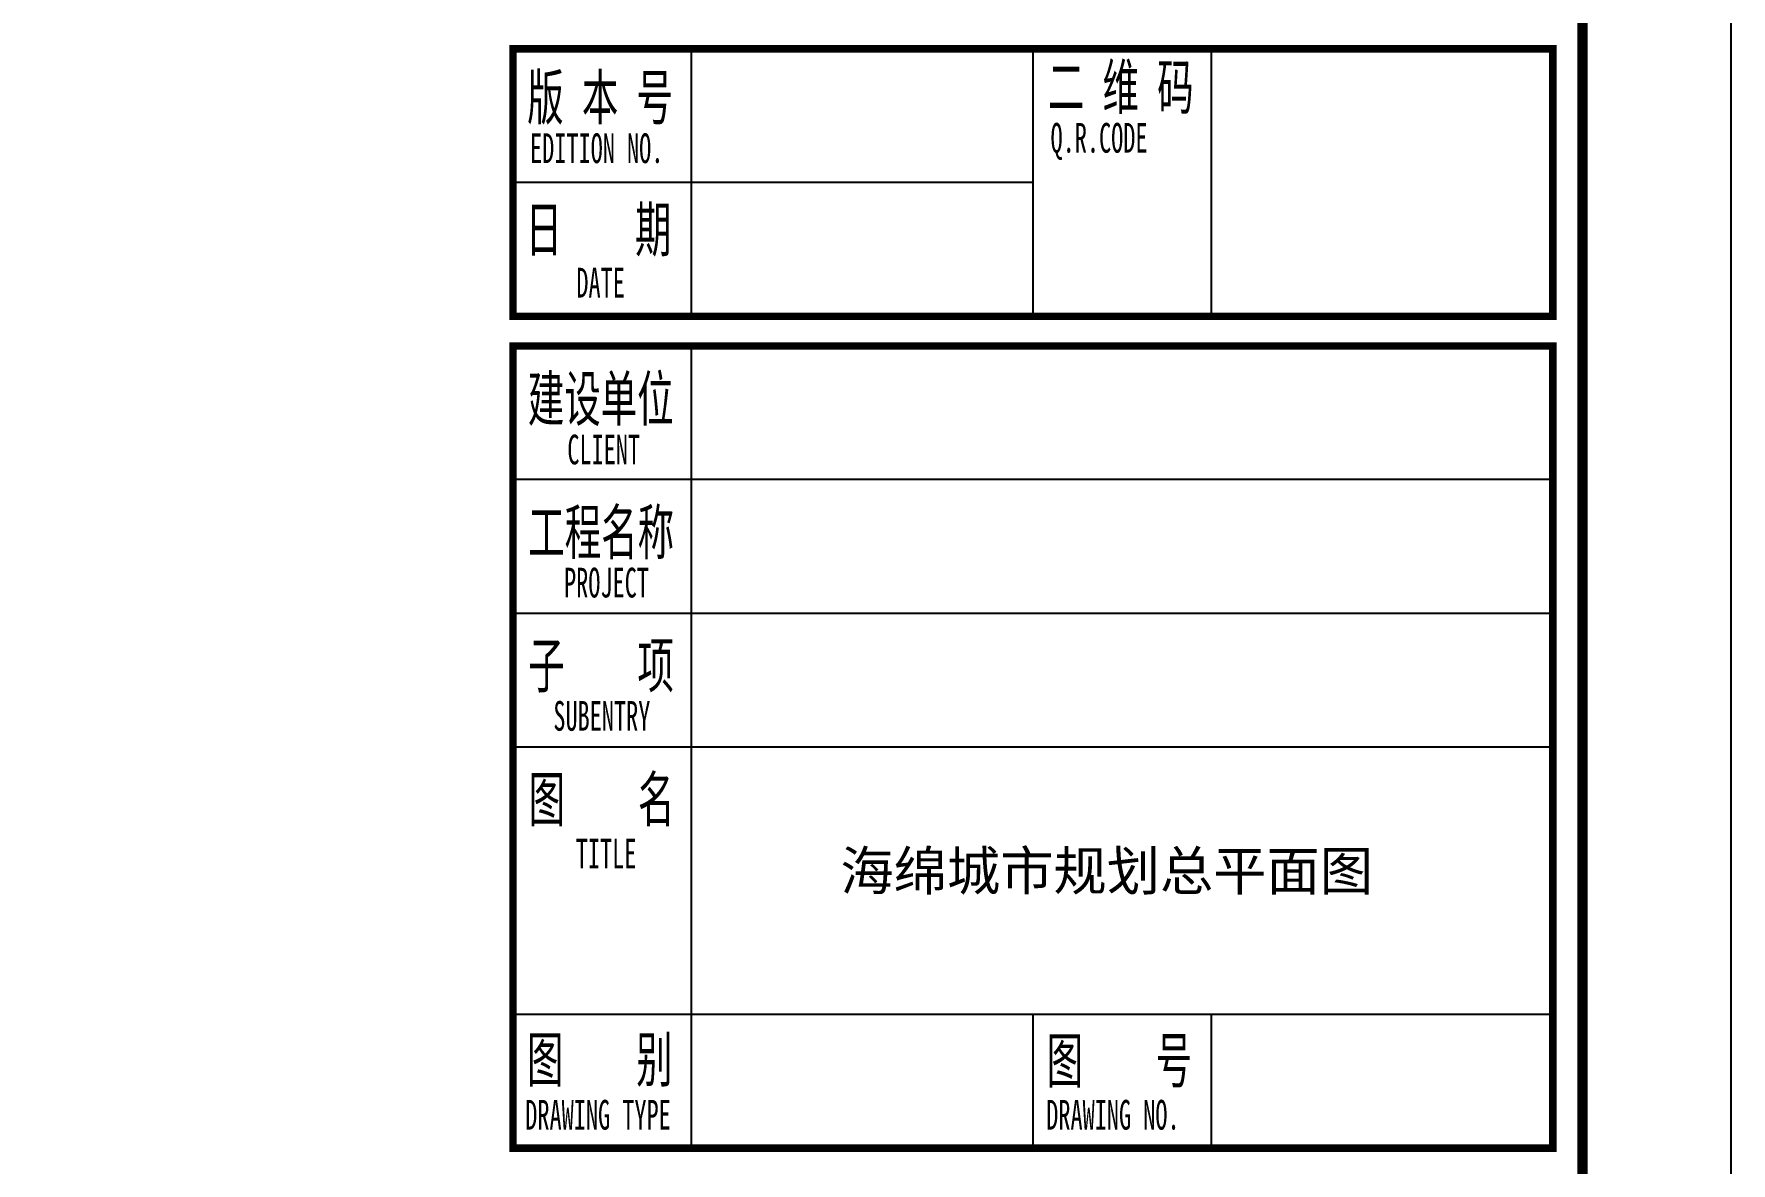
# Model space of a CAD drawing. Extents: x 36524853 to 36525459, y 2743936 to 2747542.
# Drawn here: x 36525133.1 to 36525190.2, y 2744000.7 to 2744038.7 of the extents above; entities that cross this region are included whole.
import ezdxf

# ---------------------------------------------------------------- set-up
doc = ezdxf.new("R2010")
doc.units = 0
doc.header["$LTSCALE"] = 1000
doc.header["$MEASUREMENT"] = 0
for name, color, linetype in [('A0-11 图框-粗线', 16, 'Continuous'), ('A0-12 图框-中粗线', 41, 'Continuous'), ('A0-13 图框-细线', 7, 'Continuous'), ('A0-21 图框-不可改文字', 7, 'Continuous')]:
    doc.layers.add(name, color=color, linetype=linetype)
doc.styles.add('SKED-粗宋体', font='', dxfattribs={"width": 0.7})
doc.styles.add('黑体', font='simhei.ttf')
doc.styles.get('SKED-粗宋体').set_extended_font_data('SimSun')

# ---------------------------------------------------------------- blocks, each defined once
blk = doc.blocks.new('A$C00E3302F')
at = {"layer": 'A0-12 图框-中粗线', "const_width": 50, "flags": 128}
blk.add_lwpolyline([(0, -7400), (0, -5600), (7000, -5600), (7000, -7400)], close=True, dxfattribs=at)
at = {"layer": 'A0-13 图框-细线'}
for p, q in [((7000, -5600), (0, -5600)), ((1200, -5600), (1200, -7400)), ((3500, -5600), (3500, -7400)), ((4700, -5600), (4700, -7400)), ((3500, -6500), (0, -6500))]:
    blk.add_line(p, q, dxfattribs=at)
at = {"layer": 'A0-21 图框-不可改文字', "style": 'SKED-粗宋体', "width": 0.6}
for s, height, p in [('二 维 码', 300, (3601, -6006)), ('版 本 号', 300, (96, -6076)), ('EDITION NO. ', 200, (115, -6369)), ('Q.R.CODE ', 200, (3619, -6299)), ('日    期', 300, (86, -6965)), ('DATE', 200, (427, -7274))]:
    blk.add_text(s, height=height, dxfattribs=at).set_placement(p)
blk = doc.blocks.new('A$C6BB05039')
at = {"layer": 'A0-12 图框-中粗线', "const_width": 50, "flags": 128}
blk.add_lwpolyline([(0, -5400), (0, 0), (7000, 0), (7000, -5400)], close=True, dxfattribs=at)
at = {"layer": 'A0-13 图框-细线'}
for p, q in [((1200, 0), (1200, -5400)), ((7000, -900), (0, -900)), ((7000, -1800), (0, -1800)), ((7000, -2700), (0, -2700)), ((7000, -4500), (0, -4500)), ((3500, -4500), (3500, -5400)), ((4700, -4500), (4700, -5400)), ((7000, -5400), (0, -5400))]:
    blk.add_line(p, q, dxfattribs=at)
at = {"layer": 'A0-21 图框-不可改文字', "style": 'SKED-粗宋体', "width": 0.6}
for s, height, p in [('建设单位', 300, (100, -505)), ('CLIENT', 200, (366, -797)), ('工程名称', 300, (103, -1403)), ('PROJECT', 200, (344, -1693)), ('子    项', 300, (103, -2300)), ('SUBENTRY', 200, (272, -2590)), ('图    名', 300, (106, -3201)), ('TITLE', 200, (423, -3517)), ('图    别', 300, (94, -4952)), ('图    号', 300, (3592, -4959)), ('DRAWING TYPE', 200, (83, -5275)), ('DRAWING NO.', 200, (3590, -5275))]:
    blk.add_text(s, height=height, dxfattribs=at).set_placement(p)
blk = doc.blocks.new('A$C6202001D')
at = {"layer": 'A0-11 图框-粗线', "const_width": 70}
blk.add_lwpolyline([(58400, 41000), (2500, 41000), (2500, 1000), (58400, 1000)], close=True, dxfattribs=at)
at = {"layer": 'A0-13 图框-细线'}
blk.add_lwpolyline([(59400, 42000), (0, 42000), (0, 0), (59400, 0)], close=True, dxfattribs=at)
for name, p in [('A$C00E3302F', (51200, 19900)), ('A$C6BB05039', (51200, 12300))]:
    blk.add_blockref(name, p)

msp = doc.modelspace()

# ---------------------------------------------------------------- block references
at = {"xscale": 0.005, "yscale": 0.005, "zscale": 0.005}
msp.add_blockref('A$C6202001D', (36524893.198, 2743966.698), dxfattribs=at)

# ---------------------------------------------------------------- texts
at = {"style": '黑体'}
msp.add_text('海绵城市规划总平面图', height=1.3143, dxfattribs=at).set_placement((36525160.22, 2744009.877))

doc.saveas('drawing.dxf')
